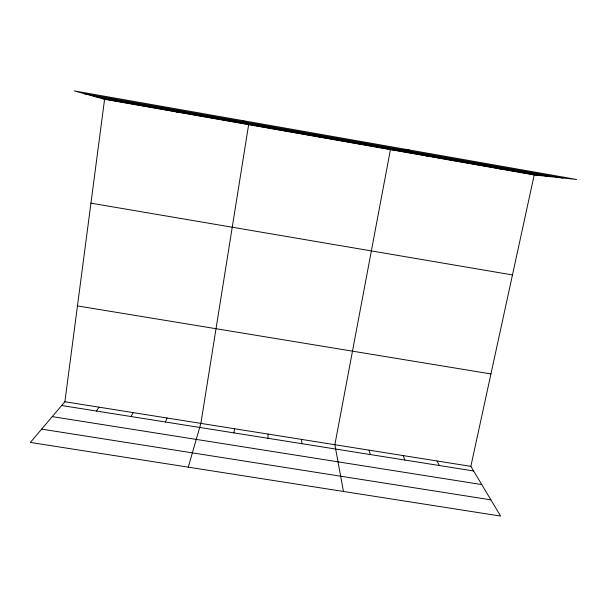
<?xml version="1.0" encoding="UTF-8"?>
<svg xmlns="http://www.w3.org/2000/svg" width="607" height="607" viewBox="0 0 607 607"><rect width="100%" height="100%" fill="white"/><g stroke="black" fill="none" stroke-linecap="round" stroke-linejoin="round"><path stroke-width="0.91" d="M267.945 438.284L268.127 434.088M534.206 174.953L470.85 466.351L500.6 516.071L30.35 442.435L64.881 401.743L104.586 99.282L74.373 90.929L576.65 179.482L534.206 174.953L104.586 99.282M233.892 432.874L234.568 428.747M188.261 467.162L200.879 423.39L248.642 124.655L243.248 120.702M165.4 421.994L167.069 418.011M130.96 416.516L133.138 412.608M96.392 411.022L99.07 407.191M319.821 137.197L320.435 137.03M355.194 143.427L356.362 143.358M409.019 149.929L390.43 149.633L334.867 444.711L343.463 491.465M426.592 155.999L428.861 156.128M462.61 162.342L465.425 162.57M498.476 168.663L501.845 168.981M52.248 416.63L481.753 484.576M41.64 429.134L490.896 499.857M64.881 401.743L470.85 466.351M61.686 405.514L473.612 470.964M77.461 305.92L490.942 373.935M90.944 203.163L512.467 274.941M84.312 93.675L562.719 177.995M93.607 96.247L549.669 176.607M101.817 98.516L538.113 175.37M138.616 105.003L140.816 105.664M175.279 111.46L176.903 112.022M211.782 117.887L212.845 118.35M437.048 460.971L439.324 465.516M403.116 455.569L404.907 460.045M369.056 450.151L370.353 454.56M301.558 439.407L301.869 443.671"/></g></svg>
